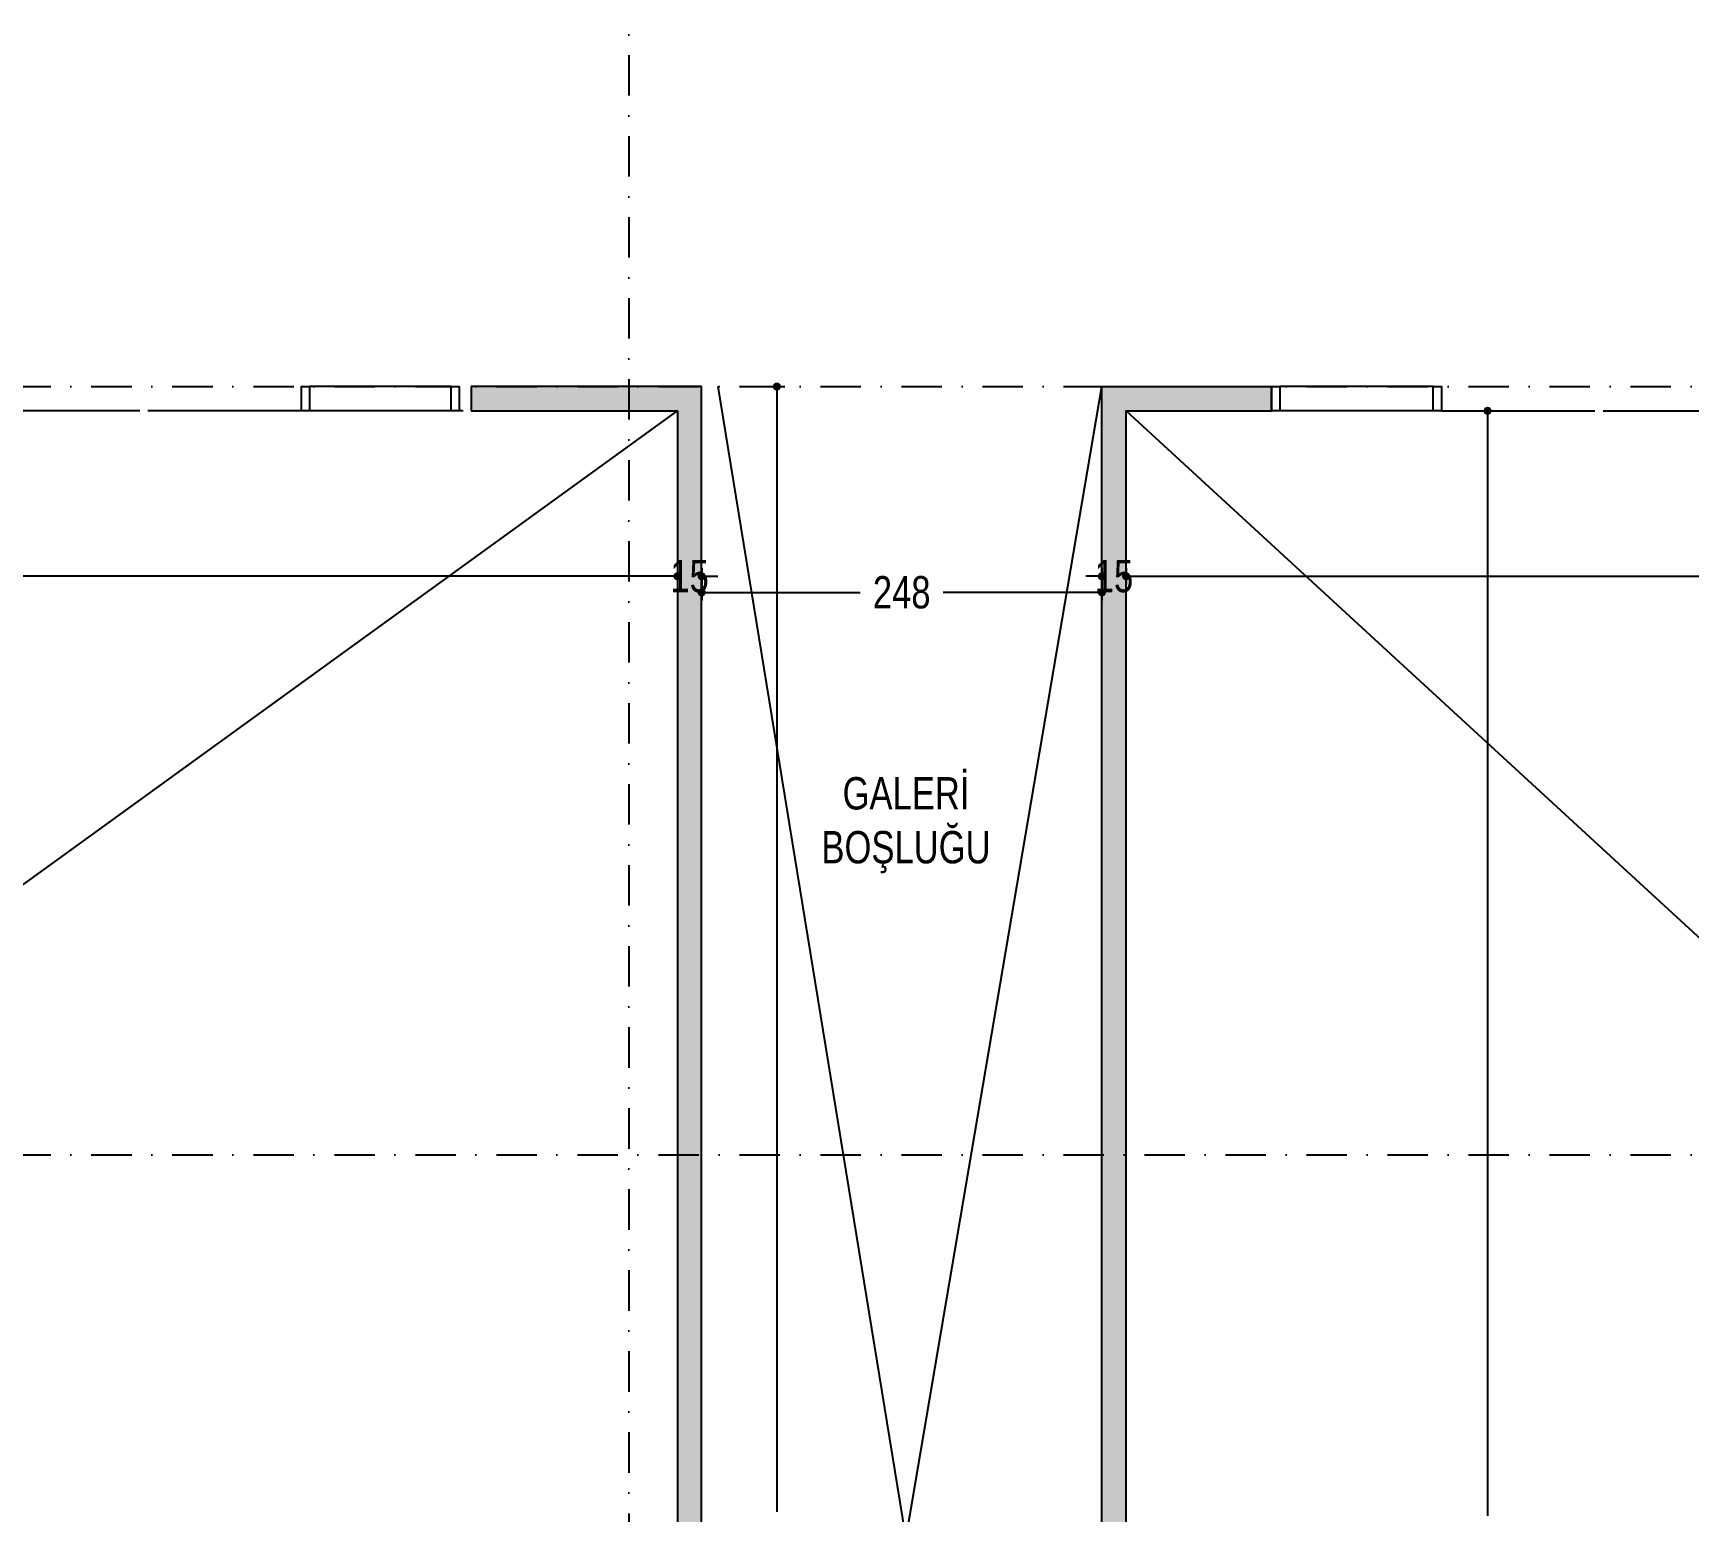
# Model space of a CAD drawing. Header units: centimetres. Extents: x 26569 to 160723, y -3143 to 14565.
# Drawn here: x 90672 to 91696, y 2293 to 3207 of the extents above; entities that cross this region are included whole.
import ezdxf

# ---------------------------------------------------------------- set-up
doc = ezdxf.new("R2010")
doc.units = ezdxf.units.CM
doc.header["$LTSCALE"] = 100
doc.linetypes.add('DASHDOT2', pattern=[0.5, 0.25, -0.125, 0, -0.125])
for name, color, linetype in [('A-ANNO-DIMS', 187, 'Continuous'), ('A-ANNO-GRID', 155, 'DASHDOT2'), ('A-ANNO-TEXT', 50, 'Continuous'), ('A-ELEV-04', 250, 'Continuous'), ('A-GLAZ-FRME', 12, 'Continuous'), ('A-GLAZ-FULL', 130, 'Continuous'), ('A-GLAZ-SILL', 8, 'Continuous'), ('A-WALL', 134, 'Continuous'), ('A-WALL-HTCH', 8, 'Continuous')]:
    doc.layers.add(name, color=color, linetype=linetype)
doc.styles.add('Fields_100', font='act_simplex.shx', dxfattribs={"width": 0.8, "height": 20})
doc.dimstyles.new('FIELDS_100', dxfattribs={"dimscale": 0, "dimtxt": 20, "dimasz": 5, "dimexe": 5, "dimexo": 5, "dimgap": 5, "dimtad": 0, "dimdec": 0, "dimzin": 0, "dimdsep": 46, "dimtxsty": 'Fields_100', "dimblk": 'DOT', "dimcen": 0.09, "dimclrt": 50, "dimadec": 0, "dimazin": 0, "dimtfac": 1, "dimtdec": 0, "dimtix": 1, "dimtofl": 0, "dimtmove": 1, "dimatfit": 3, "dimfxl": 5, "dimfxlon": 1, "dimtolj": 1, "dimtzin": 0, "dimarcsym": 0})
pattern_1 = [(0, (74805.6698, 54361.057), (3.175, 3.175), [3.175, -3.175])]

# ---------------------------------------------------------------- blocks, each defined once
blk = doc.blocks.new('_Dot')
at = {"color": 0, "linetype": 'ByBlock', "lineweight": -2}
blk.add_line((-0.5, 0), (-1, 0), dxfattribs=at)
at = {"color": 0, "linetype": 'ByBlock', "const_width": 0.5}
blk.add_lwpolyline([(-0.25, 0, 1), (0.25, 0, 1)], format="xyb", close=True, dxfattribs=at)
blk = doc.blocks.new('*D326')
at = {"layer": 'A-ANNO-DIMS', "color": 0, "lineweight": -2, "transparency": 16777216}
for p, q in [((89185.9, 2876.3), (89185.9, 2866.3)), ((89190.9, 2871.3), (90096.7, 2871.3)), ((91065.9, 2871.3), (90160, 2871.3)), ((91070.9, 2876.3), (91070.9, 2866.3))]:
    blk.add_line(p, q, dxfattribs=at)
at = {"layer": 'DEFPOINTS', "color": 0, "transparency": 16777216}
for p in [(89185.9, 2988.6), (91070.9, 2973.6), (91070.9, 2871.3)]:
    blk.add_point(p, dxfattribs=at)
at = {"layer": 'A-ANNO-DIMS', "color": 0, "lineweight": -2, "transparency": 16777216, "xscale": 5, "yscale": 5, "zscale": 5, "rotation": 180}
blk.add_blockref('_Dot', (89185.9, 2871.3), dxfattribs=at)
at = {"layer": 'A-ANNO-DIMS', "color": 0, "lineweight": -2, "transparency": 16777216, "xscale": 5, "yscale": 5, "zscale": 5}
blk.add_blockref('_Dot', (91070.9, 2871.3), dxfattribs=at)
at = {"layer": 'A-ANNO-DIMS', "color": 50, "transparency": 16777216, "insert": (90128.4, 2871.3), "char_height": 20, "attachment_point": 5, "style": 'Fields_100'}
blk.add_mtext('\\A1;1885', dxfattribs=at)
blk = doc.blocks.new('*D327')
at = {"layer": 'A-ANNO-DIMS', "color": 0, "lineweight": -2, "transparency": 16777216}
for p, q in [((91065.9, 2871.3), (91060.9, 2871.3)), ((91070.9, 2876.3), (91070.9, 2866.3)), ((91085.9, 2876.3), (91085.9, 2866.3)), ((91090.9, 2871.3), (91095.9, 2871.3))]:
    blk.add_line(p, q, dxfattribs=at)
at = {"layer": 'DEFPOINTS', "color": 0, "transparency": 16777216}
for p in [(91085.9, 2988.6), (91070.9, 2973.6), (91085.9, 2871.3)]:
    blk.add_point(p, dxfattribs=at)
at = {"layer": 'A-ANNO-DIMS', "color": 0, "lineweight": -2, "transparency": 16777216, "xscale": 5, "yscale": 5, "zscale": 5}
blk.add_blockref('_Dot', (91070.9, 2871.3), dxfattribs=at)
at = {"layer": 'A-ANNO-DIMS', "color": 0, "lineweight": -2, "transparency": 16777216, "xscale": 5, "yscale": 5, "zscale": 5, "rotation": 180}
blk.add_blockref('_Dot', (91085.9, 2871.3), dxfattribs=at)
at = {"layer": 'A-ANNO-DIMS', "color": 50, "transparency": 16777216, "insert": (91078.4, 2871.3), "char_height": 20, "attachment_point": 5, "style": 'Fields_100'}
blk.add_mtext('\\A1;15', dxfattribs=at)
blk = doc.blocks.new('*D328')
at = {"layer": 'A-ANNO-DIMS', "color": 0, "lineweight": -2, "transparency": 16777216}
for p, q in [((91085.9, 2866.3), (91085.9, 2856.3)), ((91090.9, 2861.3), (91184, 2861.3)), ((91328.4, 2861.3), (91235.2, 2861.3)), ((91333.4, 2866.3), (91333.4, 2856.3))]:
    blk.add_line(p, q, dxfattribs=at)
at = {"layer": 'DEFPOINTS', "color": 0, "transparency": 16777216}
for p in [(91085.9, 2988.6), (91333.4, 2988.6), (91333.4, 2861.3)]:
    blk.add_point(p, dxfattribs=at)
at = {"layer": 'A-ANNO-DIMS', "color": 0, "lineweight": -2, "transparency": 16777216, "xscale": 5, "yscale": 5, "zscale": 5, "rotation": 180}
blk.add_blockref('_Dot', (91085.9, 2861.3), dxfattribs=at)
at = {"layer": 'A-ANNO-DIMS', "color": 0, "lineweight": -2, "transparency": 16777216, "xscale": 5, "yscale": 5, "zscale": 5}
blk.add_blockref('_Dot', (91333.4, 2861.3), dxfattribs=at)
at = {"layer": 'A-ANNO-DIMS', "color": 50, "transparency": 16777216, "insert": (91209.6, 2861.3), "char_height": 20, "attachment_point": 5, "style": 'Fields_100'}
blk.add_mtext('\\A1;248', dxfattribs=at)
blk = doc.blocks.new('*D329')
at = {"layer": 'A-ANNO-DIMS', "color": 0, "lineweight": -2, "transparency": 16777216}
for p, q in [((91328.4, 2871.3), (91323.4, 2871.3)), ((91333.4, 2876.3), (91333.4, 2866.3)), ((91348.4, 2876.3), (91348.4, 2866.3)), ((91353.4, 2871.3), (91358.4, 2871.3))]:
    blk.add_line(p, q, dxfattribs=at)
at = {"layer": 'DEFPOINTS', "color": 0, "transparency": 16777216}
for p in [(91333.4, 2988.6), (91348.4, 2973.6), (91348.4, 2871.3)]:
    blk.add_point(p, dxfattribs=at)
at = {"layer": 'A-ANNO-DIMS', "color": 0, "lineweight": -2, "transparency": 16777216, "xscale": 5, "yscale": 5, "zscale": 5}
blk.add_blockref('_Dot', (91333.4, 2871.3), dxfattribs=at)
at = {"layer": 'A-ANNO-DIMS', "color": 0, "lineweight": -2, "transparency": 16777216, "xscale": 5, "yscale": 5, "zscale": 5, "rotation": 180}
blk.add_blockref('_Dot', (91348.4, 2871.3), dxfattribs=at)
at = {"layer": 'A-ANNO-DIMS', "color": 50, "transparency": 16777216, "insert": (91340.9, 2871.3), "char_height": 20, "attachment_point": 5, "style": 'Fields_100'}
blk.add_mtext('\\A1;15', dxfattribs=at)
blk = doc.blocks.new('*D330')
at = {"layer": 'A-ANNO-DIMS', "color": 0, "lineweight": -2, "transparency": 16777216}
for p, q in [((91348.4, 2876.3), (91348.4, 2866.3)), ((91353.4, 2871.3), (92059.2, 2871.3)), ((92828.4, 2871.3), (92122.5, 2871.3)), ((92833.4, 2876.3), (92833.4, 2866.3))]:
    blk.add_line(p, q, dxfattribs=at)
at = {"layer": 'DEFPOINTS', "color": 0, "transparency": 16777216}
for p in [(91348.4, 2973.6), (92833.4, 2973.6), (92833.4, 2871.3)]:
    blk.add_point(p, dxfattribs=at)
at = {"layer": 'A-ANNO-DIMS', "color": 0, "lineweight": -2, "transparency": 16777216, "xscale": 5, "yscale": 5, "zscale": 5, "rotation": 180}
blk.add_blockref('_Dot', (91348.4, 2871.3), dxfattribs=at)
at = {"layer": 'A-ANNO-DIMS', "color": 0, "lineweight": -2, "transparency": 16777216, "xscale": 5, "yscale": 5, "zscale": 5}
blk.add_blockref('_Dot', (92833.4, 2871.3), dxfattribs=at)
at = {"layer": 'A-ANNO-DIMS', "color": 50, "transparency": 16777216, "insert": (92090.9, 2871.3), "char_height": 20, "attachment_point": 5, "style": 'Fields_100'}
blk.add_mtext('\\A1;1485', dxfattribs=at)
blk = doc.blocks.new('*D105')
at = {"layer": 'A-ANNO-DIMS', "color": 0, "lineweight": -2, "transparency": 16777216}
for p, q in [((91566.9, 2973.6), (91576.9, 2973.6)), ((91571.9, 2968.6), (91571.9, 2290.3)), ((91571.9, 1548.6), (91571.9, 2227)), ((91566.9, 1543.6), (91576.9, 1543.6))]:
    blk.add_line(p, q, dxfattribs=at)
at = {"layer": 'DEFPOINTS', "color": 0, "transparency": 16777216}
for p in [(91348.4, 2973.6), (91571.9, 2973.6), (91348.4, 1543.6)]:
    blk.add_point(p, dxfattribs=at)
at = {"layer": 'A-ANNO-DIMS', "color": 0, "lineweight": -2, "transparency": 16777216, "xscale": 5, "yscale": 5, "zscale": 5}
for p, rotation in [((91571.9, 2973.6), 90), ((91571.9, 1543.6), 270)]:
    blk.add_blockref('_Dot', p, dxfattribs=dict(at, rotation=rotation))
at = {"layer": 'A-ANNO-DIMS', "color": 50, "transparency": 16777216, "insert": (91571.9, 2258.6), "char_height": 20, "attachment_point": 5, "rotation": 90, "style": 'Fields_100'}
blk.add_mtext('\\A1;1430', dxfattribs=at)
blk = doc.blocks.new('*D109')
at = {"layer": 'A-ANNO-DIMS', "color": 0, "lineweight": -2, "transparency": 16777216}
for p, q in [((91127.4, 2988.6), (91137.4, 2988.6)), ((91132.4, 2983.6), (91132.4, 2292.8)), ((91132.4, 1538.6), (91132.4, 2229.5)), ((91127.4, 1533.6), (91137.4, 1533.6))]:
    blk.add_line(p, q, dxfattribs=at)
at = {"layer": 'DEFPOINTS', "color": 0, "transparency": 16777216}
for p in [(91085.9, 2988.6), (91132.4, 2988.6), (91085.9, 1533.6)]:
    blk.add_point(p, dxfattribs=at)
at = {"layer": 'A-ANNO-DIMS', "color": 0, "lineweight": -2, "transparency": 16777216, "xscale": 5, "yscale": 5, "zscale": 5}
for p, rotation in [((91132.4, 2988.6), 90), ((91132.4, 1533.6), 270)]:
    blk.add_blockref('_Dot', p, dxfattribs=dict(at, rotation=rotation))
at = {"layer": 'A-ANNO-DIMS', "color": 50, "transparency": 16777216, "insert": (91132.4, 2261.1), "char_height": 20, "attachment_point": 5, "rotation": 90, "style": 'Fields_100'}
blk.add_mtext('\\A1;1455', dxfattribs=at)

msp = doc.modelspace()

# ---------------------------------------------------------------- hatches: boundary and pattern name
at = {"layer": 'A-WALL-HTCH'}
h = msp.add_hatch(dxfattribs=at)
h.set_pattern_fill('DASH', color=256)
h.set_pattern_definition(pattern_1)
h.paths.add_polyline_path([(90943.36, 2988.62), (91085.86, 2988.62), (91085.86, 1608.62), (91070.86, 1608.62), (91070.86, 2973.62), (90943.36, 2973.62)])
h = msp.add_hatch(dxfattribs=at)
h.set_pattern_fill('DASH', color=256)
h.set_pattern_definition(pattern_1)
h.paths.add_polyline_path([(91438.36, 2988.62), (91333.36, 2988.62), (91333.36, 1518.59), (91348.36, 1518.59), (91348.36, 2973.62), (91438.36, 2973.62)])

# ---------------------------------------------------------------- linework, layer by layer
at = {"layer": 'A-ANNO-GRID'}
for p, q in [((91040.86, 8203.62), (91040.86, 1408.62)), ((76981.01, 2988.62), (98785.86, 2988.62)), ((76981.01, 2513.62), (98785.86, 2513.62))]:
    msp.add_line(p, q, dxfattribs=at)
at = {"layer": 'A-ELEV-04'}
for p, q in [((91085.86, 1533.62), (91333.36, 2988.62)), ((91095.86, 2988.62), (91333.36, 1533.62)), ((89185.86, 1608.62), (91070.86, 2973.62)), ((91348.36, 2973.62), (92833.36, 1608.62))]:
    msp.add_line(p, q, dxfattribs=at)
at = {"layer": 'A-GLAZ-FRME'}
for points in [[(90843.36, 2973.59), (90838.36, 2973.59), (90838.36, 2988.59), (90843.36, 2988.59)], [(90935.86, 2973.59), (90930.86, 2973.59), (90930.86, 2988.59), (90935.86, 2988.59)], [(91443.36, 2973.59), (91438.36, 2973.59), (91438.36, 2988.59), (91443.36, 2988.59)], [(91543.36, 2973.59), (91538.36, 2973.59), (91538.36, 2988.59), (91543.36, 2988.59)]]:
    msp.add_lwpolyline(points, close=True, dxfattribs=at)
at = {"layer": 'A-GLAZ-FULL'}
msp.add_line((91538.36, 2988.59), (91443.36, 2988.59), dxfattribs=at)
msp.add_lwpolyline([(90930.86, 2988.59), (90843.36, 2988.59)], dxfattribs=at)
at = {"layer": 'A-GLAZ-SILL'}
for p, q in [((90738.36, 2973.62), (90643.36, 2973.62)), ((90838.36, 2973.62), (90743.36, 2973.62)), ((90938.36, 2973.62), (90843.36, 2973.62)), ((91538.36, 2973.62), (91443.36, 2973.62)), ((91543.36, 2973.62), (91638.36, 2973.62)), ((91643.36, 2973.62), (91738.36, 2973.62))]:
    msp.add_line(p, q, dxfattribs=at)
at = {"layer": 'A-WALL'}
for p, q in [((91085.86, 2988.62), (90943.36, 2988.62)), ((90943.36, 2988.62), (90943.36, 2973.62)), ((91085.86, 1608.62), (91085.86, 2988.62)), ((91438.36, 2973.62), (91438.36, 2988.62)), ((91438.36, 2988.62), (91438.36, 2973.62)), ((91438.36, 2973.62), (91438.36, 2988.62)), ((90943.36, 2973.62), (91070.86, 2973.62)), ((91070.86, 2973.62), (91070.86, 1608.62))]:
    msp.add_line(p, q, dxfattribs=at)
for points in [[(91333.36, 1518.59), (91333.36, 2988.62), (91438.36, 2988.62)], [(91438.36, 2973.62), (91438.36, 2988.62)], [(91348.36, 1518.59), (91348.36, 2973.62), (91438.36, 2973.62)]]:
    msp.add_lwpolyline(points, dxfattribs=at)

# ---------------------------------------------------------------- texts
at = {"layer": 'A-ANNO-TEXT', "insert": (91212.26, 2747.1), "char_height": 20, "attachment_point": 2, "style": 'Fields_100'}
msp.add_mtext_dynamic_manual_height_columns('GALERİ \\PBOŞLUĞU', width=436.6649, gutter_width=100, heights=[0], dxfattribs=at)

# ---------------------------------------------------------------- dimensions: what is measured, and where the dimension line sits
at = {"layer": 'A-ANNO-DIMS'}
for base, p1, p2, picture, middle in [((91132.41, 2988.62), (91085.86, 1533.62), (91085.86, 2988.62), '*D109', (91132.41, 2261.12)), ((91571.95, 2973.62), (91348.36, 1543.62), (91348.36, 2973.62), '*D105', (91571.95, 2258.62))]:
    dim = msp.add_linear_dim(base=base, p1=p1, p2=p2, angle=90, dimstyle='FIELDS_100', override={"dimscale": 1}, dxfattribs=at)
    dim.commit()
    dim.dimension.update_dxf_attribs({"geometry": picture, "text_midpoint": middle})
for base, p1, p2, picture, middle in [((91070.86, 2871.33), (89185.86, 2988.62), (91070.86, 2973.62), '*D326', (90128.36, 2871.33)), ((91085.86, 2871.33), (91070.86, 2973.62), (91085.86, 2988.62), '*D327', (91078.36, 2871.33)), ((91333.35656433, 2861.33116126), (91085.85656433, 2988.61785125), (91333.35656433, 2988.61785125), '*D328', (91209.60656433, 2861.33116126)), ((91348.36, 2871.33), (91333.36, 2988.62), (91348.36, 2973.62), '*D329', (91340.86, 2871.33)), ((92833.36, 2871.33), (91348.36, 2973.62), (92833.36, 2973.62), '*D330', (92090.86, 2871.33))]:
    dim = msp.add_linear_dim(base=base, p1=p1, p2=p2, dimstyle='FIELDS_100', override={"dimscale": 1}, dxfattribs=at)
    dim.commit()
    dim.dimension.update_dxf_attribs({"geometry": picture, "text_midpoint": middle})

doc.saveas('drawing.dxf')
